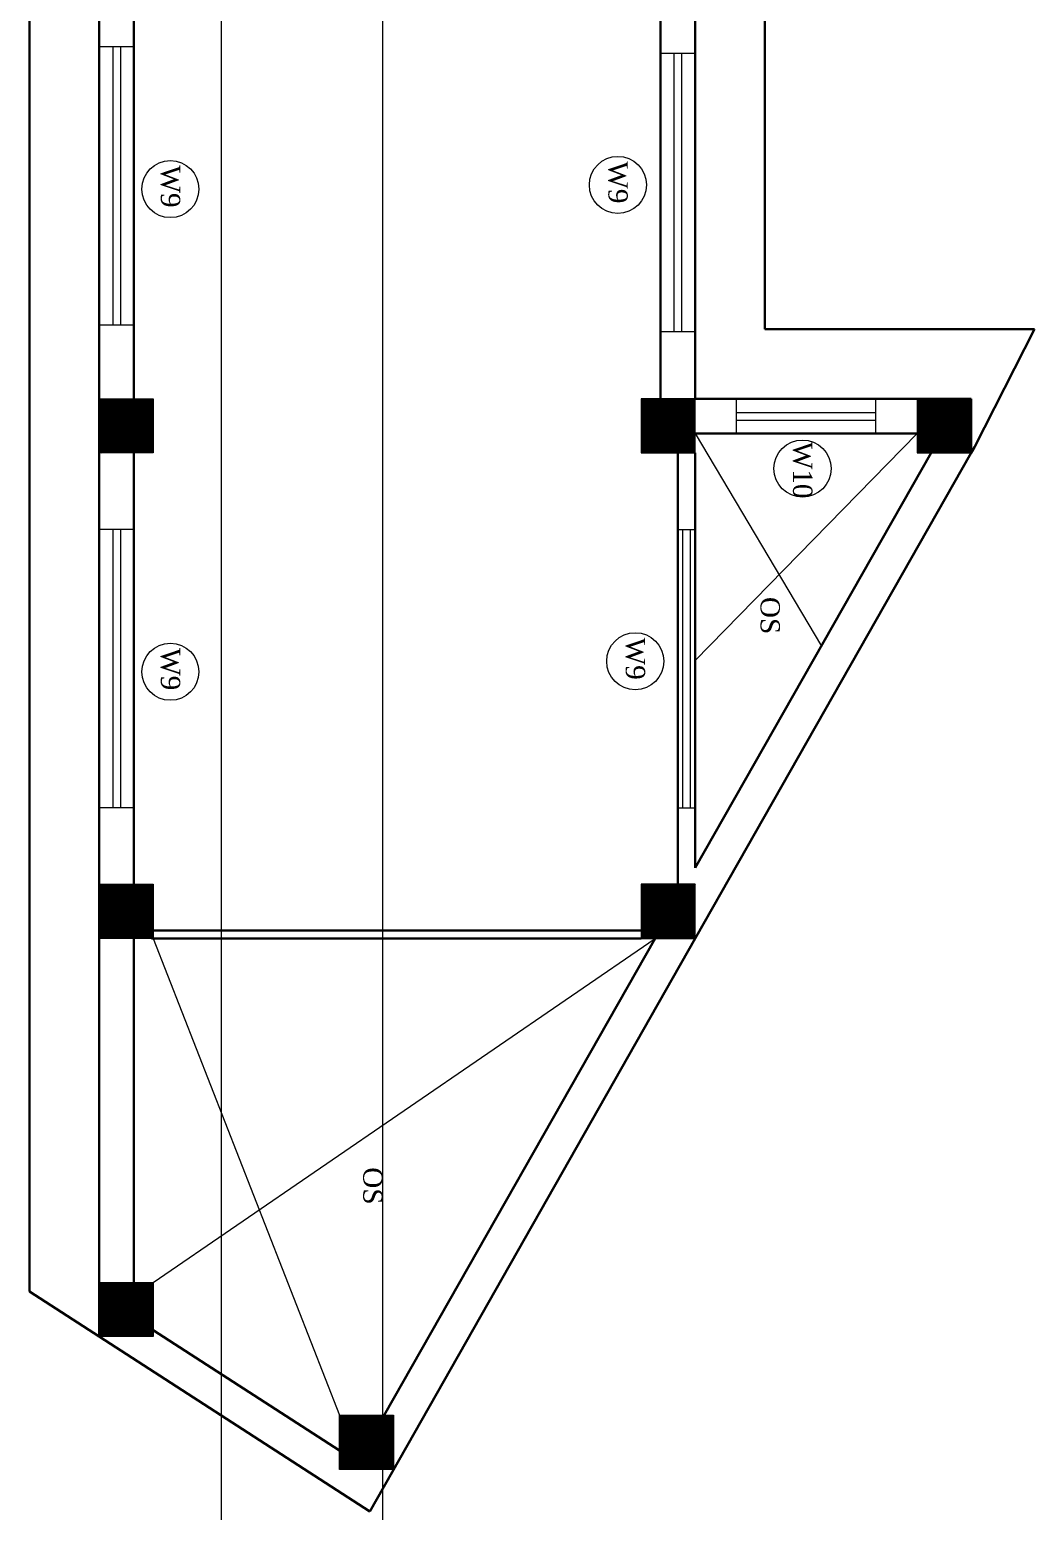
# Model space of a CAD drawing. Header units: inches. Extents: x 4069 to 291496, y -47643 to 12535.
# Drawn here: x 145462.4 to 145722.4, y -20143.1 to -19759.8 of the extents above; entities that cross this region are included whole.
import ezdxf

# ---------------------------------------------------------------- set-up
doc = ezdxf.new("R2010")
doc.units = ezdxf.units.IN
doc.header["$LTSCALE"] = 5
doc.header["$MEASUREMENT"] = 0
doc.layers.add('A-WALL', color=7, linetype='Continuous', lineweight=9)
doc.layers.add('Dw', color=2, linetype='Continuous', lineweight=18)
doc.layers.add('TEXT', color=6, linetype='Continuous')
doc.styles.add('ordinary', font='times.ttf')

msp = doc.modelspace()

# ---------------------------------------------------------------- hatches: boundary and pattern name
at = {"layer": 'A-WALL', "ltscale": 5}
h = msp.add_hatch(dxfattribs=at)
h.set_pattern_fill('ANSI31', color=256, angle=270)
h.set_pattern_definition([(315, (143990.69162, 4676.39501), (0.08838834765, 0.08838834765), [])])
h.paths.add_polyline_path([(145494.41276, -19855.30412), (145480.41276, -19855.30412), (145480.41276, -19869.30412), (145494.41276, -19869.30412)])
h = msp.add_hatch(dxfattribs=at)
h.set_pattern_fill('ANSI31', color=256, angle=270)
h.set_pattern_definition([(315, (143981.97395, 4566.77389), (0.08838834765, 0.08838834765), [])])
h.paths.add_polyline_path([(145620.69509, -19855.30412), (145620.69509, -19869.30412), (145634.69509, -19869.30412), (145634.69509, -19855.30412)])
h = msp.add_hatch(dxfattribs=at)
h.set_pattern_fill('ANSI31', color=256, angle=270)
h.set_pattern_definition([(315, (144053.35734, 4566.77389), (0.08838834765, 0.08838834765), [])])
h.paths.add_polyline_path([(145692.07848, -19855.30412), (145692.07848, -19869.30412), (145706.07848, -19869.30412), (145706.07848, -19855.30412)])
h = msp.add_hatch(dxfattribs=at)
h.set_pattern_fill('ANSI31', color=256, angle=270)
h.set_pattern_definition([(315, (143990.69162, 4550.82822), (0.08838834765, 0.08838834765), [])])
h.paths.add_polyline_path([(145494.41276, -19980.87092), (145480.41276, -19980.87092), (145480.41276, -19994.87092), (145494.41276, -19994.87092)])
h = msp.add_hatch(dxfattribs=at)
h.set_pattern_fill('ANSI31', color=256, angle=270)
h.set_pattern_definition([(315, (143981.97395, 4550.82822), (0.08838834765, 0.08838834765), [])])
h.paths.add_polyline_path([(145620.69509, -19994.87092), (145634.69509, -19994.87092), (145634.69509, -19980.87092), (145620.69509, -19980.87092)])
h = msp.add_hatch(dxfattribs=at)
h.set_pattern_fill('ANSI31', color=256, angle=270)
h.set_pattern_definition([(315, (143990.69162, 4447.81895), (0.08838834765, 0.08838834765), [])])
h.paths.add_polyline_path([(145494.41276, -20083.88018), (145480.41276, -20083.88018), (145480.41276, -20097.88018), (145494.41276, -20097.88018)])
h = msp.add_hatch(dxfattribs=at)
h.set_pattern_fill('ANSI31', color=256, angle=270)
h.set_pattern_definition([(315, (144052.87109, 4413.44157), (0.08838834765, 0.08838834765), [])])
h.paths.add_polyline_path([(145556.59223, -20118.25756), (145542.59223, -20118.25756), (145542.59223, -20132.25756), (145556.59223, -20132.25756)])

# ---------------------------------------------------------------- linework, layer by layer
at = {"layer": 'A-WALL', "lineweight": 30}
for p, q in [((145462.41276, -20086.24893), (145462.41276, -19730.33488)), ((145480.41276, -20097.88018), (145480.41276, -19730.76147)), ((145652.69509, -19734.84445), (145652.69509, -19837.30412)), ((145489.41276, -19855.30412), (145489.41276, -19745.09326)), ((145625.69509, -19855.30412), (145625.69509, -19748.41786)), ((145634.69509, -19748.41786), (145634.69509, -19855.30412)), ((145722.43922, -19837.30412), (145652.69509, -19837.30412)), ((145722.43922, -19837.30412), (145706.91633, -19867.83031)), ((145706.07848, -19855.30412), (145634.69509, -19855.30412)), ((145706.07848, -19869.30412), (145706.07848, -19855.30412)), ((145692.07848, -19864.30412), (145634.69509, -19864.30412)), ((145706.91633, -19867.83031), (145706.07848, -19869.30412)), ((145489.41276, -19980.87092), (145489.41276, -19869.30412)), ((145489.41276, -19877.08752), (145489.41276, -19869.30412)), ((145630.19509, -19980.87092), (145630.19509, -19869.30412)), ((145706.07848, -19869.30412), (145634.69509, -19994.87092)), ((145695.72582, -19869.30412), (145634.69509, -19976.66009)), ((145634.69509, -19869.30412), (145634.69509, -19976.66009)), ((145489.41276, -19973.08752), (145489.41276, -19980.87092)), ((145489.41276, -20083.88018), (145489.41276, -19994.87092)), ((145620.69509, -19992.87092), (145493.91276, -19992.87092)), ((145620.69509, -19994.87092), (145493.91276, -19994.87092)), ((145634.69509, -19994.87092), (145550.41887, -20143.1168)), ((145624.34243, -19994.87092), (145554.19842, -20118.25756)), ((145480.41276, -20097.88018), (145462.41276, -20086.24893)), ((145550.41887, -20143.1168), (145480.41276, -20097.88018)), ((145542.59223, -20127.34389), (145494.41276, -20096.21124))]:
    msp.add_line(p, q, dxfattribs=at)
at = {"layer": 'A-WALL', "ltscale": 5}
for p, q in [((145489.41276, -19764.19869), (145480.41276, -19764.19869)), ((145625.69509, -19765.86099), (145634.69509, -19765.86099)), ((145489.41276, -19836.19869), (145480.41276, -19836.19869)), ((145625.69509, -19837.86099), (145634.69509, -19837.86099)), ((145645.38679, -19864.30412), (145645.38679, -19855.30412)), ((145681.38679, -19864.30412), (145681.38679, -19855.30412)), ((145634.69509, -19864.30412), (145667.33052, -19919.25282)), ((145692.07848, -19864.30412), (145634.69509, -19922.98211)), ((145489.41276, -19889.08752), (145480.41276, -19889.08752)), ((145630.19509, -19889.08752), (145634.69509, -19889.08752)), ((145489.41276, -19961.08752), (145480.41276, -19961.08752)), ((145630.19509, -19961.08752), (145634.69509, -19961.08752)), ((145494.41276, -20083.88018), (145624.34243, -19994.87092)), ((145494.41276, -19994.87092), (145542.59223, -20118.25756))]:
    msp.add_line(p, q, dxfattribs=at)
for p in [(145512.0521, -23123.42402), (145553.78352, -23113.86569)]:
    msp.add_xline(p, (0, 1), dxfattribs=at)
for points in [[(145494.41276, -19855.30412), (145494.41276, -19869.30412), (145480.41276, -19869.30412), (145480.41276, -19855.30412)], [(145620.69509, -19855.30412), (145620.69509, -19869.30412), (145634.69509, -19869.30412), (145634.69509, -19855.30412)], [(145692.07848, -19855.30412), (145692.07848, -19869.30412), (145706.07848, -19869.30412), (145706.07848, -19855.30412)], [(145494.41276, -19980.87092), (145494.41276, -19994.87092), (145480.41276, -19994.87092), (145480.41276, -19980.87092)], [(145620.69509, -19980.87092), (145620.69509, -19994.87092), (145634.69509, -19994.87092), (145634.69509, -19980.87092)], [(145494.41276, -20083.88018), (145494.41276, -20097.88018), (145480.41276, -20097.88018), (145480.41276, -20083.88018)], [(145556.59223, -20118.25756), (145556.59223, -20132.25756), (145542.59223, -20132.25756), (145542.59223, -20118.25756)]]:
    msp.add_lwpolyline(points, close=True, dxfattribs=at)
for centre in [(145498.8338, -19801.01804), (145614.65165, -19799.95908), (145662.429, -19873.34818), (145619.15165, -19923.18561), (145498.8338, -19925.90687)]:
    msp.add_circle(centre, 7.38406, dxfattribs=at)
at = {"layer": 'Dw', "color": 3}
for p, q in [((145483.91276, -19764.19869), (145483.91276, -19836.19869)), ((145485.91276, -19764.19869), (145485.91276, -19836.19869)), ((145629.19509, -19837.86099), (145629.19509, -19765.86099)), ((145631.19509, -19837.86099), (145631.19509, -19765.86099)), ((145645.38679, -19858.80412), (145681.38679, -19858.80412)), ((145645.38679, -19860.80412), (145681.38679, -19860.80412)), ((145483.91276, -19889.08752), (145483.91276, -19961.08752)), ((145485.91276, -19889.08752), (145485.91276, -19961.08752)), ((145631.44509, -19961.08752), (145631.44509, -19889.08752)), ((145633.44509, -19961.08752), (145633.44509, -19889.08752))]:
    msp.add_line(p, q, dxfattribs=at)

# ---------------------------------------------------------------- texts
at = {"layer": 'TEXT', "style": 'ordinary'}
for s, p in [('W9', (145496.38968, -19794.90052)), ('W9', (145612.20753, -19793.84156)), ('W10', (145659.98488, -19866.39057)), ('OS', (145651.58382, -19906.53977)), ('W9', (145616.70753, -19917.06809)), ('W9', (145496.38968, -19919.78935)), ('OS', (145548.75316, -20054.09245))]:
    msp.add_text(s, height=5, rotation=270, dxfattribs=at).set_placement(p)

doc.saveas('drawing.dxf')
